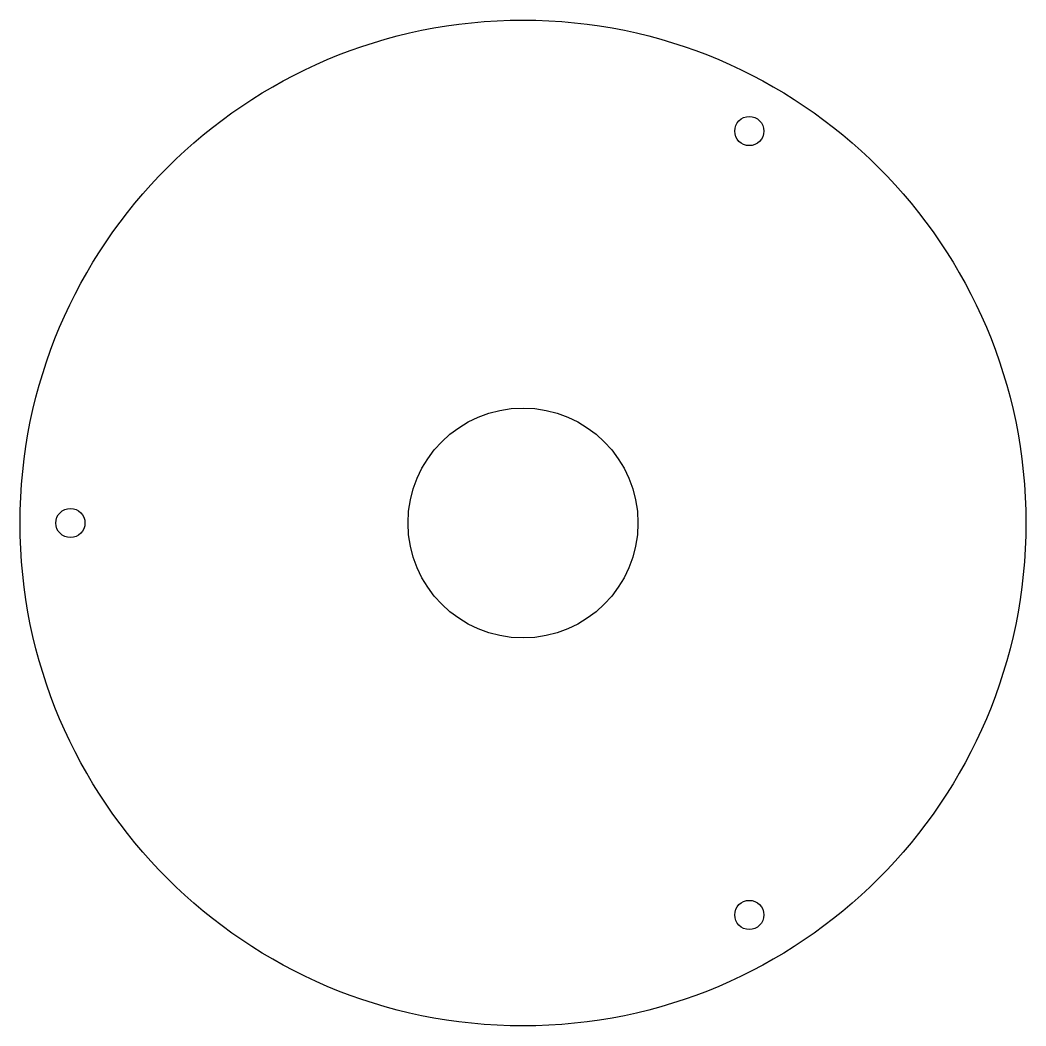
# Model space of a CAD drawing. Header units: millimetres. Extents: x -50 to 50, y -50 to 50.
import ezdxf

# ---------------------------------------------------------------- set-up
doc = ezdxf.new("R2010")
doc.units = ezdxf.units.MM

msp = doc.modelspace()

# ---------------------------------------------------------------- linework, layer by layer
at = {"color": 7, "linetype": 'Continuous', "lineweight": 25}
for centre, radius in [((0, 0), 50), ((22.5, 38.97), 1.45), ((0, 0), 11.43), ((-45, 0), 1.45), ((22.5, -38.97), 1.45)]:
    msp.add_circle(centre, radius, dxfattribs=at)

doc.saveas('drawing.dxf')
